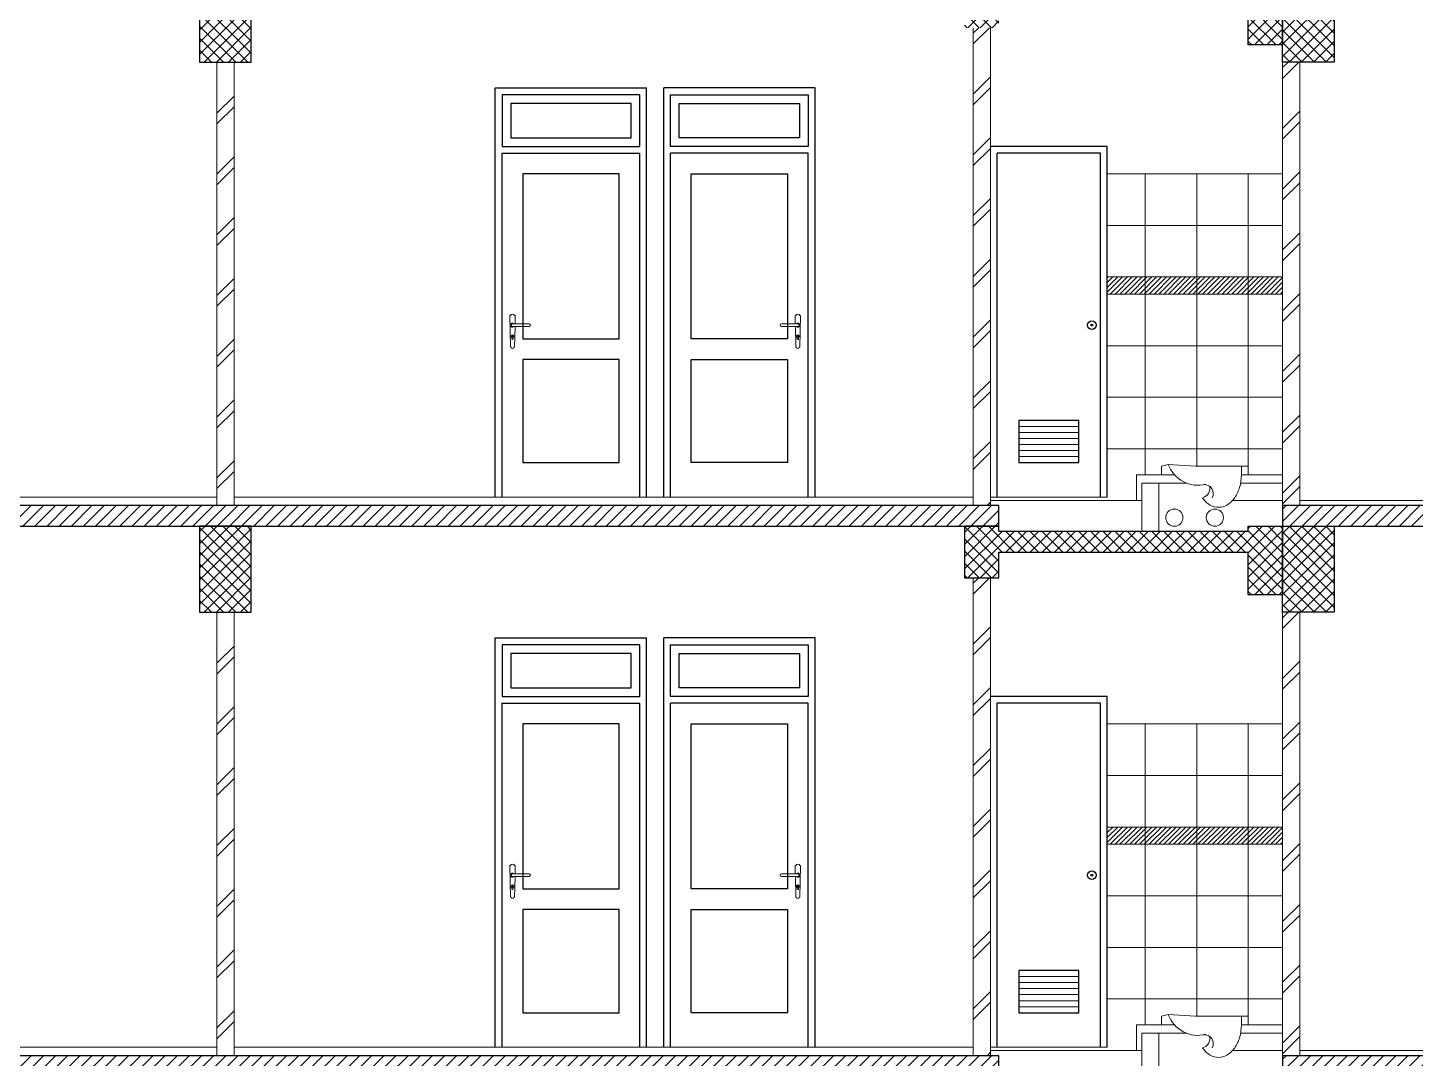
# Model space of a CAD drawing. Header units: millimetres. Extents: x -16 to 103, y -17 to 67.
# Drawn here: x 48.45 to 56.52, y 35.96 to 41.96 of the extents above; entities that cross this region are included whole.
import ezdxf

# ---------------------------------------------------------------- set-up
doc = ezdxf.new("R2010")
doc.units = ezdxf.units.MM
for name, color, linetype, lineweight in [('ars', 11, 'Continuous', 0), ('BLK', 1, 'Continuous', 30), ('lan', 7, 'Continuous', 15), ('SANITAIR', 15, 'Continuous', 9), ('tem', 5, 'Continuous', 20)]:
    doc.layers.add(name, color=color, linetype=linetype, lineweight=lineweight)
doc.layers.add('Kusen', color=30, linetype='Continuous')
pattern_1 = [(45, (0, 28.8), (-0.03535534, 0.03535534), [])]
pattern_2 = [(45, (0, 32), (-0.03535534, 0.03535534), []), (135, (0, 32), (-0.03535534, -0.03535534), [])]
pattern_3 = [(45, (0, 35.2), (-0.03535534, 0.03535534), []), (135, (0, 35.2), (-0.03535534, -0.03535534), [])]

# ---------------------------------------------------------------- blocks, each defined once
blk = doc.blocks.new('typikal-1')
at = {"layer": 'lan'}
blk.add_line((0.05, 0.05), (4.35, 0.05), dxfattribs=at)
blk = doc.blocks.new('GAGANG PINTU')
at = {"ltscale": 0.2}
for points in [[(1350.0101, 1379.8205, -1), (1350.0101, 1379.8365), (1350.1061, 1379.8365, -1), (1350.1061, 1379.8205), (1350.0101, 1379.8205)], [(1350.0911, 1379.8365), (1350.0901, 1379.8845), (1350.0941, 1379.8845, -0.666667), (1350.1181, 1379.8845), (1350.1221, 1379.8845), (1350.1181, 1379.7005), (1350.1141, 1379.7005, -1), (1350.0981, 1379.7005), (1350.0941, 1379.7005), (1350.0915, 1379.8205)]]:
    blk.add_lwpolyline(points, format="xyb", dxfattribs=at)
at = {"lineweight": 0, "ltscale": 0.2}
blk.add_lwpolyline([(1350.1021, 1379.7576, -3.732051), (1350.1101, 1379.7576), (1350.1101, 1379.7485, -1), (1350.1021, 1379.7485), (1350.1021, 1379.7576)], format="xyb", dxfattribs=at)
blk.add_lwpolyline([(1350.1053, 1379.7685), (1350.1069, 1379.7685), (1350.1069, 1379.7605), (1350.1053, 1379.7605)], close=True, dxfattribs=at)
blk.add_circle((1350.1061, 1379.7645), 0.0072, dxfattribs=at)
blk.add_arc((1350.1061, 1379.8285), 0.012, 221.81031, 138.18969, dxfattribs=at)
blk = doc.blocks.new('Sswc2')
for p, q in [((-0.465, 0.01), (-0.505, 0)), ((-0.505, -0.05), (-0.505, 0)), ((-0.306, 0), (-0.465, 0.01)), ((-0.306, 0), (0, 0)), ((-0.04, 0), (-0.04, -0.05)), ((0, 0), (0, -0.05)), ((-0.4328, -0.05), (-0.505, -0.05)), ((-0.04, -0.05), (0, -0.05))]:
    blk.add_line(p, q)
blk.add_lwpolyline([(-0.04, -0.05, -0.070615), (-0.0507, -0.1253, -0.082272), (-0.0789, -0.1844, -0.106848), (-0.1247, -0.2268, -0.134472), (-0.1729, -0.24, -0.134472), (-0.2211, -0.2268, -0.106848), (-0.2669, -0.1844, -0.006572)], format="xyb")
for centre, radius, start, end in [((-0.2937, 0.0695), 0.1814, 199.15071, 284.87809), ((-0.2772, -0.1315), 0.0539, 281.05116, 16.04232), ((-0.2542, -0.1586), 0.0509, 329.57584, 97.54262)]:
    blk.add_arc(centre, radius, start, end)

msp = doc.modelspace()

# ---------------------------------------------------------------- hatches: boundary and pattern name
at = {"layer": 'ars'}
h = msp.add_hatch(dxfattribs=at)
h.set_pattern_fill('_USER', color=256, scale=0.05, angle=45, double=1, pattern_type=0)
h.set_pattern_definition(pattern_3)
h.paths.add_polyline_path([(49.45, 41.755), (49.75, 41.755), (49.75, 42.255), (49.45, 42.255)])
h = msp.add_hatch(dxfattribs=at)
h.set_pattern_fill('_USER', color=256, scale=0.05, angle=45, double=1, pattern_type=0)
h.set_pattern_definition(pattern_3)
h.paths.add_polyline_path([(55.75, 42.255), (55.55, 42.255), (55.55, 42.225), (54.1, 42.225), (54.1, 42.255), (53.9, 42.255), (53.9, 41.955), (54.1, 41.955), (54.1, 42.105), (55.55, 42.105), (55.55, 41.855), (55.75, 41.855)])
h = msp.add_hatch(dxfattribs=at)
h.set_pattern_fill('_USER', color=256, scale=0.05, angle=45, double=1, pattern_type=0)
h.set_pattern_definition(pattern_2)
h.paths.add_polyline_path([(55.75, 41.755), (56.05, 41.755), (56.05, 42.255), (55.75, 42.255)])
h = msp.add_hatch(dxfattribs=at)
h.set_pattern_fill('TEMBOK', color=256, scale=0.25)
h.set_pattern_definition([(45, (4.4, 38.335), (-0.1767767, 0.1767767), []), (45, (4.4625, 38.335), (-0.1767767, 0.1767767), [])])
h.paths.add_polyline_path([(53.95, 41.955), (54.05, 41.955), (54.05, 39.175), (53.95, 39.175)])
h = msp.add_hatch(dxfattribs=at)
h.set_pattern_fill('TEMBOK', color=256, scale=0.25)
h.set_pattern_definition([(45, (37.2, 38.3), (-0.1767767, 0.1767767), []), (45, (37.2625, 38.3), (-0.1767767, 0.1767767), [])])
h.paths.add_polyline_path([(49.65, 41.755), (49.55, 41.755), (49.55, 39.175), (49.65, 39.175)])
h = msp.add_hatch(dxfattribs=at)
h.set_pattern_fill('TEMBOK', color=256, scale=0.25)
h.set_pattern_definition([(45, (6.2, 38.135), (-0.1767767, 0.1767767), []), (45, (6.2625, 38.135), (-0.1767767, 0.1767767), [])])
h.paths.add_polyline_path([(55.75, 41.755), (55.85, 41.755), (55.85, 39.055), (55.75, 39.055)])
at = {"layer": 'ars', "linetype": 'ByBlock'}
h = msp.add_hatch(dxfattribs=at)
h.set_pattern_fill('_USER', color=256, scale=0.02, angle=45, pattern_type=0)
h.set_pattern_definition([(45, (34.385, 32.205), (-0.014142136, 0.014142136), [])])
h.paths.add_polyline_path([(55.75, 40.405), (55.75, 40.505), (54.73, 40.505), (54.73, 40.405)])
at = {"layer": 'ars'}
h = msp.add_hatch(dxfattribs=at)
h.set_pattern_fill('_USER', color=256, scale=0.05, angle=45, pattern_type=0)
h.set_pattern_definition([(45, (0, 32), (-0.03535534, 0.03535534), [])])
h.paths.add_polyline_path([(45.1, 39.055), (54.1, 39.055), (54.1, 39.175), (45.1, 39.175)])
h = msp.add_hatch(dxfattribs=at)
h.set_pattern_fill('_USER', color=256, scale=0.05, angle=45, pattern_type=0)
h.set_pattern_definition(pattern_1)
h.paths.add_polyline_path([(55.75, 39.055), (61.95, 39.055), (61.95, 39.175), (55.75, 39.175)])
h = msp.add_hatch(dxfattribs=at)
h.set_pattern_fill('_USER', color=256, scale=0.05, angle=45, double=1, pattern_type=0)
h.set_pattern_definition(pattern_2)
h.paths.add_polyline_path([(49.45, 38.555), (49.75, 38.555), (49.75, 39.055), (49.45, 39.055)])
h = msp.add_hatch(dxfattribs=at)
h.set_pattern_fill('_USER', color=256, scale=0.05, angle=45, double=1, pattern_type=0)
h.set_pattern_definition(pattern_2)
h.paths.add_polyline_path([(55.75, 39.055), (55.55, 39.055), (55.55, 39.025), (54.1, 39.025), (54.1, 39.055), (53.9, 39.055), (53.9, 38.755), (54.1, 38.755), (54.1, 38.905), (55.55, 38.905), (55.55, 38.655), (55.75, 38.655)])
h = msp.add_hatch(dxfattribs=at)
h.set_pattern_fill('_USER', color=256, scale=0.05, angle=45, double=1, pattern_type=0)
h.set_pattern_definition([(45, (0, 28.8), (-0.03535534, 0.03535534), []), (135, (0, 28.8), (-0.03535534, -0.03535534), [])])
h.paths.add_polyline_path([(55.75, 38.555), (56.05, 38.555), (56.05, 39.055), (55.75, 39.055)])
h = msp.add_hatch(dxfattribs=at)
h.set_pattern_fill('TEMBOK', color=256, scale=0.25)
h.set_pattern_definition([(45, (4.4, 35.135), (-0.1767767, 0.1767767), []), (45, (4.4625, 35.135), (-0.1767767, 0.1767767), [])])
h.paths.add_polyline_path([(53.95, 38.755), (54.05, 38.755), (54.05, 35.975), (53.95, 35.975)])
h = msp.add_hatch(dxfattribs=at)
h.set_pattern_fill('TEMBOK', color=256, scale=0.25)
h.set_pattern_definition([(45, (37.2, 35.1), (-0.1767767, 0.1767767), []), (45, (37.2625, 35.1), (-0.1767767, 0.1767767), [])])
h.paths.add_polyline_path([(49.65, 38.555), (49.55, 38.555), (49.55, 35.975), (49.65, 35.975)])
h = msp.add_hatch(dxfattribs=at)
h.set_pattern_fill('TEMBOK', color=256, scale=0.25)
h.set_pattern_definition([(45, (6.2, 34.935), (-0.1767767, 0.1767767), []), (45, (6.2625, 34.935), (-0.1767767, 0.1767767), [])])
h.paths.add_polyline_path([(55.75, 38.555), (55.85, 38.555), (55.85, 35.855), (55.75, 35.855)])
at = {"layer": 'ars', "linetype": 'ByBlock'}
h = msp.add_hatch(dxfattribs=at)
h.set_pattern_fill('_USER', color=256, scale=0.02, angle=45, pattern_type=0)
h.set_pattern_definition([(45, (34.385, 29.005), (-0.014142136, 0.014142136), [])])
h.paths.add_polyline_path([(55.75, 37.205), (55.75, 37.305), (54.73, 37.305), (54.73, 37.205)])
at = {"layer": 'ars'}
h = msp.add_hatch(dxfattribs=at)
h.set_pattern_fill('_USER', color=256, scale=0.05, angle=45, pattern_type=0)
h.set_pattern_definition(pattern_1)
h.paths.add_polyline_path([(45.1, 35.855), (54.1, 35.855), (54.1, 35.975), (45.1, 35.975)])
h = msp.add_hatch(dxfattribs=at)
h.set_pattern_fill('_USER', color=256, scale=0.05, angle=45, pattern_type=0)
h.set_pattern_definition([(45, (0, 25.6), (-0.03535534, 0.03535534), [])])
h.paths.add_polyline_path([(55.75, 35.855), (61.95, 35.855), (61.95, 35.975), (55.75, 35.975)])

# ---------------------------------------------------------------- linework, layer by layer
for p, q in [((54.73, 41.105), (55.75, 41.105)), ((54.95, 39.355), (54.95, 41.105)), ((55.25, 39.405), (55.25, 41.105)), ((55.55, 39.355), (55.55, 41.105)), ((54.73, 40.805), (55.75, 40.805)), ((54.73, 40.505), (55.75, 40.505)), ((54.73, 40.405), (55.75, 40.405)), ((54.73, 40.105), (55.75, 40.105)), ((54.73, 39.805), (55.75, 39.805)), ((54.215, 39.635), (54.565, 39.635)), ((54.215, 39.6), (54.565, 39.6)), ((54.215, 39.565), (54.565, 39.565)), ((54.215, 39.53), (54.565, 39.53)), ((54.215, 39.495), (54.565, 39.495)), ((54.73, 39.505), (55.75, 39.505)), ((54.215, 39.46), (54.565, 39.46)), ((54.73, 37.905), (55.75, 37.905)), ((54.95, 36.155), (54.95, 37.905)), ((55.25, 36.205), (55.25, 37.905)), ((55.55, 36.155), (55.55, 37.905)), ((54.73, 37.605), (55.75, 37.605)), ((54.73, 37.305), (55.75, 37.305)), ((54.73, 37.205), (55.75, 37.205)), ((54.73, 36.905), (55.75, 36.905)), ((54.73, 36.605), (55.75, 36.605)), ((54.215, 36.435), (54.565, 36.435)), ((54.215, 36.4), (54.565, 36.4)), ((54.215, 36.365), (54.565, 36.365)), ((54.215, 36.33), (54.565, 36.33)), ((54.215, 36.295), (54.565, 36.295)), ((54.215, 36.26), (54.565, 36.26)), ((54.73, 36.305), (55.75, 36.305))]:
    msp.add_line(p, q, dxfattribs=at)
at = {"layer": 'BLK'}
for points in [[(49.45, 41.755), (49.75, 41.755), (49.75, 42.255), (49.45, 42.255)], [(56.05, 41.755), (55.75, 41.755), (55.75, 42.255), (56.05, 42.255)], [(45.1, 39.055), (54.1, 39.055), (54.1, 39.175), (45.1, 39.175)], [(55.75, 39.055), (61.95, 39.055), (61.95, 39.175), (55.75, 39.175)], [(49.45, 38.555), (49.75, 38.555), (49.75, 39.055), (49.45, 39.055)], [(56.05, 38.555), (55.75, 38.555), (55.75, 39.055), (56.05, 39.055)], [(45.1, 35.855), (54.1, 35.855), (54.1, 35.975), (45.1, 35.975)], [(55.75, 35.855), (61.95, 35.855), (61.95, 35.975), (55.75, 35.975)]]:
    msp.add_lwpolyline(points, close=True, dxfattribs=at)
for points in [[(55.55, 42.225), (55.55, 42.255), (55.75, 42.255), (55.75, 41.855), (55.55, 41.855), (55.55, 42.105)], [(55.55, 39.025), (54.1, 39.025), (54.1, 39.055), (53.9, 39.055), (53.9, 38.755), (54.1, 38.755), (54.1, 38.905), (55.55, 38.905)], [(55.55, 39.025), (55.55, 39.055), (55.75, 39.055), (55.75, 38.655), (55.55, 38.655), (55.55, 38.905)]]:
    msp.add_lwpolyline(points, dxfattribs=at)
at = {"layer": 'Kusen'}
for p, q in [((51.17, 39.225), (51.17, 41.605)), ((51.17, 41.605), (52.05, 41.605)), ((52.05, 39.225), (52.05, 41.605)), ((53.03, 41.605), (52.15, 41.605)), ((52.15, 39.225), (52.15, 41.605)), ((53.03, 39.225), (53.03, 41.605)), ((54.73, 41.265), (54.05, 41.265)), ((54.73, 39.225), (54.73, 41.265)), ((51.21, 39.225), (51.21, 41.225)), ((51.21, 41.225), (52.01, 41.225)), ((52.01, 39.225), (52.01, 41.225)), ((52.19, 39.225), (52.19, 41.225)), ((52.99, 41.225), (52.19, 41.225)), ((52.99, 39.225), (52.99, 41.225)), ((54.09, 39.225), (54.09, 41.225)), ((54.69, 41.225), (54.09, 41.225)), ((54.69, 39.225), (54.69, 41.225)), ((51.17, 36.025), (51.17, 38.405)), ((51.17, 38.405), (52.05, 38.405)), ((52.05, 36.025), (52.05, 38.405)), ((53.03, 38.405), (52.15, 38.405)), ((52.15, 36.025), (52.15, 38.405)), ((53.03, 36.025), (53.03, 38.405)), ((51.21, 36.025), (51.21, 38.025)), ((51.21, 38.025), (52.01, 38.025)), ((52.01, 36.025), (52.01, 38.025)), ((52.19, 36.025), (52.19, 38.025)), ((52.99, 38.025), (52.19, 38.025)), ((52.99, 36.025), (52.99, 38.025)), ((54.73, 38.065), (54.05, 38.065)), ((54.09, 36.025), (54.09, 38.025)), ((54.69, 38.025), (54.09, 38.025)), ((54.69, 36.025), (54.69, 38.025)), ((54.73, 36.025), (54.73, 38.065))]:
    msp.add_line(p, q, dxfattribs=at)
for points in [[(52.01, 41.565), (51.21, 41.565), (51.21, 41.265), (52.01, 41.265)], [(51.96, 41.515), (51.26, 41.515), (51.26, 41.315), (51.96, 41.315)], [(52.19, 41.565), (52.99, 41.565), (52.99, 41.265), (52.19, 41.265)], [(52.24, 41.515), (52.94, 41.515), (52.94, 41.315), (52.24, 41.315)], [(51.33, 41.105), (51.33, 40.145), (51.89, 40.145), (51.89, 41.105)], [(52.87, 41.105), (52.87, 40.145), (52.31, 40.145), (52.31, 41.105)], [(51.33, 40.025), (51.33, 39.425), (51.89, 39.425), (51.89, 40.025)], [(52.87, 40.025), (52.87, 39.425), (52.31, 39.425), (52.31, 40.025)], [(54.215, 39.425), (54.565, 39.425), (54.565, 39.67), (54.215, 39.67)], [(52.01, 38.365), (51.21, 38.365), (51.21, 38.065), (52.01, 38.065)], [(52.19, 38.365), (52.99, 38.365), (52.99, 38.065), (52.19, 38.065)], [(51.96, 38.315), (51.26, 38.315), (51.26, 38.115), (51.96, 38.115)], [(52.24, 38.315), (52.94, 38.315), (52.94, 38.115), (52.24, 38.115)], [(51.33, 37.905), (51.33, 36.945), (51.89, 36.945), (51.89, 37.905)], [(52.87, 37.905), (52.87, 36.945), (52.31, 36.945), (52.31, 37.905)], [(51.33, 36.825), (51.33, 36.225), (51.89, 36.225), (51.89, 36.825)], [(52.87, 36.825), (52.87, 36.225), (52.31, 36.225), (52.31, 36.825)], [(54.215, 36.225), (54.565, 36.225), (54.565, 36.47), (54.215, 36.47)]]:
    msp.add_lwpolyline(points, close=True, dxfattribs=at)
for centre, radius in [((54.64, 40.225), 0.025), ((54.64, 40.225), 0.005), ((54.64, 37.025), 0.025), ((54.64, 37.025), 0.005)]:
    msp.add_circle(centre, radius, dxfattribs=at)
at = {"layer": 'lan'}
for p, q in [((54.9, 39.205), (54.9, 39.355)), ((54.9, 39.355), (55.1199, 39.355)), ((55.51, 39.355), (55.75, 39.355)), ((55.03, 39.305), (55.1918, 39.305)), ((55.5053, 39.305), (55.75, 39.305)), ((49.65, 39.225), (53.95, 39.225)), ((54.05, 39.225), (54.73, 39.225)), ((54.05, 39.205), (54.93, 39.205)), ((55.4585, 39.205), (55.75, 39.205)), ((60.54, 39.205), (55.85, 39.205)), ((54.9, 36.005), (54.9, 36.155)), ((54.9, 36.155), (55.1199, 36.155)), ((55.03, 36.105), (55.1918, 36.105)), ((55.5053, 36.105), (55.75, 36.105)), ((55.51, 36.155), (55.75, 36.155)), ((49.65, 36.025), (53.95, 36.025)), ((54.05, 36.025), (54.73, 36.025)), ((54.05, 36.005), (54.93, 36.005)), ((55.4585, 36.005), (55.75, 36.005)), ((60.54, 36.005), (55.85, 36.005))]:
    msp.add_line(p, q, dxfattribs=at)
for centre in [(55.12, 39.105), (55.356, 39.105)]:
    msp.add_circle(centre, 0.05, dxfattribs=at)
at = {"layer": 'tem'}
for p, q in [((53.95, 41.955), (53.95, 39.175)), ((54.05, 39.175), (54.05, 41.955)), ((54.93, 39.025), (54.93, 39.305)), ((54.93, 39.305), (55.03, 39.305)), ((55.03, 39.025), (55.03, 39.305)), ((53.95, 38.755), (53.95, 35.975)), ((54.05, 35.975), (54.05, 38.755)), ((54.93, 35.825), (54.93, 36.105)), ((54.93, 36.105), (55.03, 36.105)), ((55.03, 35.825), (55.03, 36.105))]:
    msp.add_line(p, q, dxfattribs=at)
at = {"layer": 'tem', "ltscale": 2}
for points in [[(49.55, 41.755), (49.65, 41.755), (49.65, 39.175), (49.55, 39.175)], [(49.55, 38.555), (49.65, 38.555), (49.65, 35.975), (49.55, 35.975)]]:
    msp.add_lwpolyline(points, close=True, dxfattribs=at)
at = {"layer": 'tem'}
for points in [[(55.85, 39.175), (55.85, 41.755), (55.75, 41.755), (55.75, 39.175)], [(55.85, 35.975), (55.85, 38.555), (55.75, 38.555), (55.75, 35.975)]]:
    msp.add_lwpolyline(points, close=True, dxfattribs=at)

# ---------------------------------------------------------------- block references
at = {"layer": 'ars', "extrusion": (0, 0, -1), "zscale": -1, "rotation": 359.9999927123874}
for p in [(-1401.3762, -1339.6033), (-1401.3762, -1342.8033)]:
    msp.add_blockref('GAGANG PINTU', p, dxfattribs=at)
at = {"layer": 'ars', "extrusion": (0, 0, -1), "xscale": -1, "zscale": -1, "rotation": 7.287612593387394e-06}
for p in [(1297.1762, -1339.6033), (1297.1762, -1342.8033)]:
    msp.add_blockref('GAGANG PINTU', p, dxfattribs=at)
at = {"layer": 'lan', "xscale": -1}
for p in [(49.6, 39.175), (49.6, 35.975)]:
    msp.add_blockref('typikal-1', p, dxfattribs=at)
at = {"layer": 'SANITAIR'}
for p in [(55.55, 39.405), (55.55, 36.205)]:
    msp.add_blockref('Sswc2', p, dxfattribs=at)

doc.saveas('drawing.dxf')
